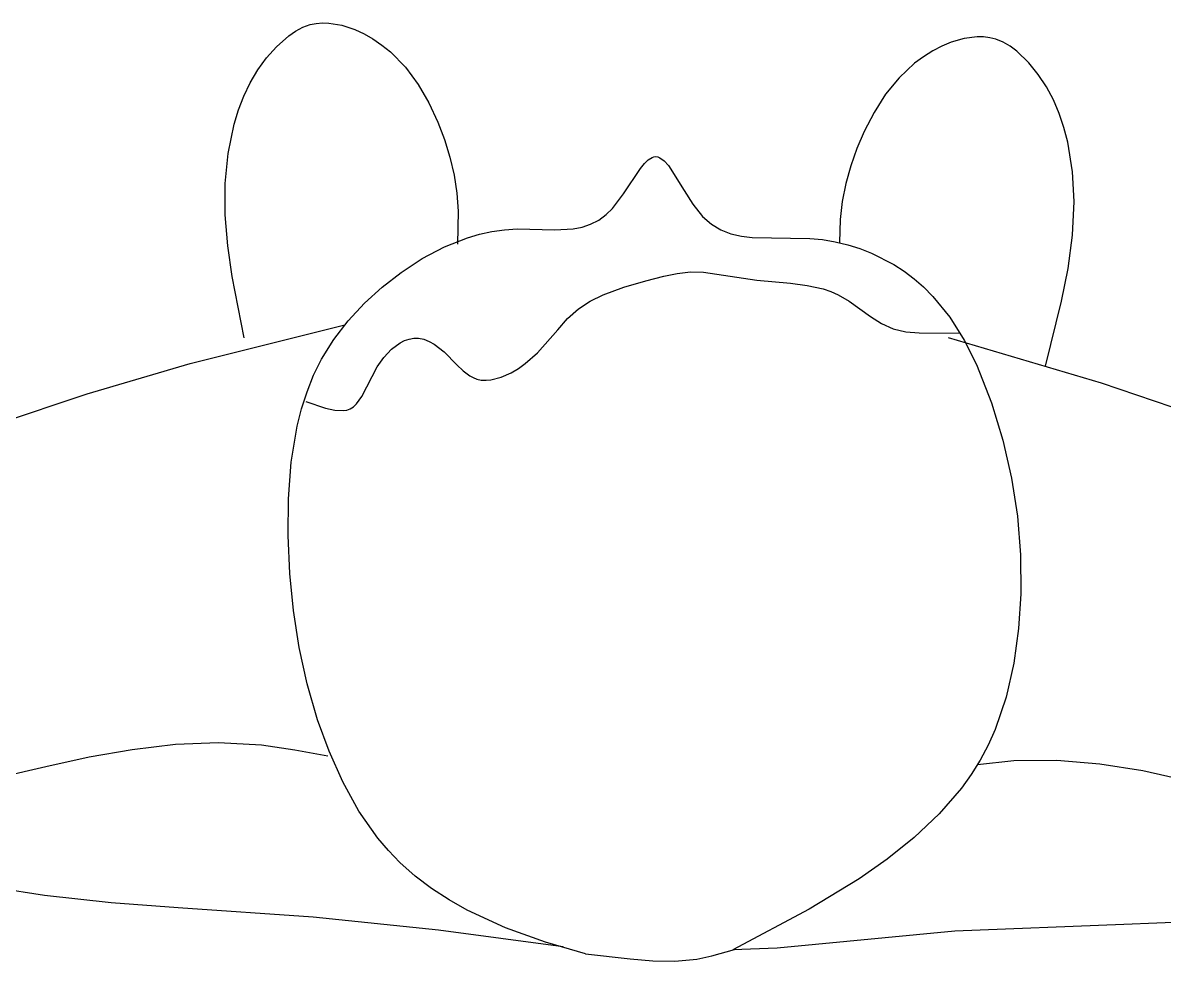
# Model space of a CAD drawing. Header units: metres. Extents: x 151 to 270, y 180 to 223.
# Drawn here: x 179.3419 to 179.6225, y 203.474 to 203.7046 of the extents above; entities that cross this region are included whole.
import ezdxf

# ---------------------------------------------------------------- set-up
doc = ezdxf.new("R2010")
doc.units = ezdxf.units.M
doc.layers.add('1-AREA DE PRODUCCION', color=7, linetype='Continuous')

msp = doc.modelspace()

# ---------------------------------------------------------------- linework, layer by layer
at = {"layer": '1-AREA DE PRODUCCION', "color": 0, "lineweight": -2}
for p, q in [((179.40894, 203.70255), (179.41068, 203.70348)), ((179.40894, 203.70255), (179.41068, 203.70348)), ((179.41068, 203.70348), (179.41251, 203.70413)), ((179.41068, 203.70348), (179.41251, 203.70413)), ((179.41251, 203.70413), (179.41403, 203.70444)), ((179.41251, 203.70413), (179.41403, 203.70444)), ((179.41403, 203.70444), (179.41557, 203.70457)), ((179.41403, 203.70444), (179.41557, 203.70457)), ((179.41557, 203.70457), (179.41714, 203.70453)), ((179.41557, 203.70457), (179.41714, 203.70453)), ((179.41714, 203.70453), (179.42032, 203.70399)), ((179.41714, 203.70453), (179.42032, 203.70399)), ((179.42032, 203.70399), (179.42347, 203.70294)), ((179.42032, 203.70399), (179.42347, 203.70294)), ((179.42347, 203.70294), (179.42576, 203.70187)), ((179.42347, 203.70294), (179.42576, 203.70187)), ((179.4042, 203.69869), (179.40726, 203.70141)), ((179.4042, 203.69869), (179.40726, 203.70141)), ((179.40726, 203.70141), (179.40894, 203.70255)), ((179.40726, 203.70141), (179.40894, 203.70255)), ((179.42576, 203.70187), (179.42793, 203.70063)), ((179.42576, 203.70187), (179.42793, 203.70063)), ((179.42793, 203.70063), (179.43017, 203.6991)), ((179.42793, 203.70063), (179.43017, 203.6991)), ((179.57013, 203.6998), (179.5678, 203.69884)), ((179.57013, 203.6998), (179.5678, 203.69884)), ((179.57332, 203.70073), (179.57013, 203.6998)), ((179.57332, 203.70073), (179.57013, 203.6998)), ((179.57652, 203.70113), (179.57332, 203.70073)), ((179.57652, 203.70113), (179.57332, 203.70073)), ((179.57809, 203.7011), (179.57652, 203.70113)), ((179.57809, 203.7011), (179.57652, 203.70113)), ((179.57963, 203.70091), (179.57809, 203.7011)), ((179.57963, 203.70091), (179.57809, 203.7011)), ((179.58113, 203.70054), (179.57963, 203.70091)), ((179.58113, 203.70054), (179.57963, 203.70091)), ((179.58292, 203.6998), (179.58113, 203.70054)), ((179.58292, 203.6998), (179.58113, 203.70054)), ((179.58464, 203.69881), (179.58292, 203.6998)), ((179.58464, 203.69881), (179.58292, 203.6998)), ((179.40176, 203.69595), (179.4042, 203.69869)), ((179.40176, 203.69595), (179.4042, 203.69869)), ((179.43017, 203.6991), (179.43224, 203.69742)), ((179.43017, 203.6991), (179.43224, 203.69742)), ((179.43224, 203.69742), (179.43592, 203.69366)), ((179.43224, 203.69742), (179.43592, 203.69366)), ((179.56557, 203.69769), (179.56327, 203.69626)), ((179.56557, 203.69769), (179.56327, 203.69626)), ((179.5678, 203.69884), (179.56557, 203.69769)), ((179.5678, 203.69884), (179.56557, 203.69769)), ((179.58625, 203.69759), (179.58464, 203.69881)), ((179.58625, 203.69759), (179.58464, 203.69881)), ((179.5892, 203.69474), (179.58625, 203.69759)), ((179.5892, 203.69474), (179.58625, 203.69759)), ((179.39963, 203.69299), (179.40176, 203.69595)), ((179.39963, 203.69299), (179.40176, 203.69595)), ((179.56113, 203.69467), (179.5573, 203.69107)), ((179.56113, 203.69467), (179.5573, 203.69107)), ((179.56327, 203.69626), (179.56113, 203.69467)), ((179.56327, 203.69626), (179.56113, 203.69467)), ((179.59152, 203.6919), (179.5892, 203.69474)), ((179.59152, 203.6919), (179.5892, 203.69474)), ((179.39778, 203.68986), (179.39963, 203.69299)), ((179.39778, 203.68986), (179.39963, 203.69299)), ((179.43592, 203.69366), (179.43904, 203.68946)), ((179.43592, 203.69366), (179.43904, 203.68946)), ((179.59353, 203.68885), (179.59152, 203.6919)), ((179.59353, 203.68885), (179.59152, 203.6919)), ((179.3962, 203.68658), (179.39778, 203.68986)), ((179.3962, 203.68658), (179.39778, 203.68986)), ((179.43904, 203.68946), (179.44168, 203.68491)), ((179.43904, 203.68946), (179.44168, 203.68491)), ((179.5573, 203.69107), (179.554, 203.68701)), ((179.5573, 203.69107), (179.554, 203.68701)), ((179.59524, 203.68564), (179.59353, 203.68885)), ((179.59524, 203.68564), (179.59353, 203.68885)), ((179.39488, 203.68317), (179.3962, 203.68658)), ((179.39488, 203.68317), (179.3962, 203.68658)), ((179.554, 203.68701), (179.55116, 203.68257)), ((179.554, 203.68701), (179.55116, 203.68257)), ((179.3938, 203.67966), (179.39488, 203.68317)), ((179.3938, 203.67966), (179.39488, 203.68317)), ((179.44168, 203.68491), (179.4439, 203.68013)), ((179.44168, 203.68491), (179.4439, 203.68013)), ((179.59668, 203.6823), (179.59524, 203.68564)), ((179.59668, 203.6823), (179.59524, 203.68564)), ((179.55116, 203.68257), (179.54874, 203.67788)), ((179.55116, 203.68257), (179.54874, 203.67788)), ((179.59785, 203.67884), (179.59668, 203.6823)), ((179.59785, 203.67884), (179.59668, 203.6823)), ((179.39232, 203.67243), (179.3938, 203.67966)), ((179.39232, 203.67243), (179.3938, 203.67966)), ((179.4439, 203.68013), (179.44552, 203.67588)), ((179.4439, 203.68013), (179.44552, 203.67588)), ((179.54874, 203.67788), (179.54694, 203.67372)), ((179.54874, 203.67788), (179.54694, 203.67372)), ((179.59877, 203.67528), (179.59785, 203.67884)), ((179.59877, 203.67528), (179.59785, 203.67884)), ((179.44552, 203.67588), (179.44686, 203.67155)), ((179.44552, 203.67588), (179.44686, 203.67155)), ((179.59995, 203.668), (179.59877, 203.67528)), ((179.59995, 203.668), (179.59877, 203.67528)), ((179.39164, 203.66512), (179.39232, 203.67243)), ((179.39164, 203.66512), (179.39232, 203.67243)), ((179.54694, 203.67372), (179.54542, 203.66946)), ((179.54694, 203.67372), (179.54542, 203.66946)), ((179.44686, 203.67155), (179.44789, 203.66717)), ((179.44686, 203.67155), (179.44789, 203.66717)), ((179.49375, 203.66878), (179.49471, 203.66997)), ((179.49375, 203.66878), (179.49471, 203.66997)), ((179.49471, 203.66997), (179.49565, 203.6709)), ((179.49471, 203.66997), (179.49565, 203.6709)), ((179.49565, 203.6709), (179.49657, 203.6715)), ((179.49565, 203.6709), (179.49657, 203.6715)), ((179.49657, 203.6715), (179.49703, 203.67166)), ((179.49657, 203.6715), (179.49703, 203.67166)), ((179.49703, 203.67166), (179.49748, 203.67171)), ((179.49703, 203.67166), (179.49748, 203.67171)), ((179.49748, 203.67171), (179.498, 203.67164)), ((179.49748, 203.67171), (179.498, 203.67164)), ((179.498, 203.67164), (179.49851, 203.67144)), ((179.498, 203.67164), (179.49851, 203.67144)), ((179.49851, 203.67144), (179.49955, 203.67066)), ((179.49851, 203.67144), (179.49955, 203.67066)), ((179.49955, 203.67066), (179.50059, 203.66948)), ((179.49955, 203.67066), (179.50059, 203.66948)), ((179.50059, 203.66948), (179.50446, 203.66337)), ((179.50059, 203.66948), (179.50446, 203.66337)), ((179.54542, 203.66946), (179.54421, 203.66511)), ((179.54542, 203.66946), (179.54421, 203.66511)), ((179.44789, 203.66717), (179.44857, 203.66273)), ((179.44789, 203.66717), (179.44857, 203.66273)), ((179.48955, 203.66255), (179.49375, 203.66878)), ((179.48955, 203.66255), (179.49375, 203.66878)), ((179.60032, 203.66066), (179.59995, 203.668)), ((179.60032, 203.66066), (179.59995, 203.668)), ((179.39164, 203.65739), (179.39164, 203.66512)), ((179.39164, 203.65739), (179.39164, 203.66512)), ((179.50446, 203.66337), (179.50662, 203.65998)), ((179.50446, 203.66337), (179.50662, 203.65998)), ((179.54421, 203.66511), (179.54333, 203.66071)), ((179.54421, 203.66511), (179.54333, 203.66071)), ((179.44857, 203.66273), (179.4489, 203.65827)), ((179.44857, 203.66273), (179.4489, 203.65827)), ((179.48682, 203.65898), (179.48955, 203.66255)), ((179.48682, 203.65898), (179.48955, 203.66255)), ((179.54333, 203.66071), (179.54282, 203.65626)), ((179.54333, 203.66071), (179.54282, 203.65626)), ((179.59993, 203.65237), (179.60032, 203.66066)), ((179.59993, 203.65237), (179.60032, 203.66066)), ((179.4489, 203.65827), (179.44873, 203.65021)), ((179.4489, 203.65827), (179.44873, 203.65021)), ((179.48533, 203.65749), (179.48682, 203.65898)), ((179.48533, 203.65749), (179.48682, 203.65898)), ((179.50662, 203.65998), (179.50901, 203.65698)), ((179.50662, 203.65998), (179.50901, 203.65698)), ((179.39226, 203.64976), (179.39164, 203.65739)), ((179.39226, 203.64976), (179.39164, 203.65739)), ((179.47937, 203.6544), (179.48146, 203.65509)), ((179.47937, 203.6544), (179.48146, 203.65509)), ((179.48146, 203.65509), (179.48345, 203.65609)), ((179.48146, 203.65509), (179.48345, 203.65609)), ((179.48345, 203.65609), (179.48533, 203.65749)), ((179.48345, 203.65609), (179.48533, 203.65749)), ((179.50901, 203.65698), (179.51117, 203.65509)), ((179.50901, 203.65698), (179.51117, 203.65509)), ((179.51117, 203.65509), (179.51349, 203.6537)), ((179.51117, 203.65509), (179.51349, 203.6537)), ((179.54282, 203.65626), (179.54264, 203.65058)), ((179.54282, 203.65626), (179.54264, 203.65058)), ((179.45124, 203.65178), (179.45419, 203.65263)), ((179.45124, 203.65178), (179.45419, 203.65263)), ((179.45419, 203.65263), (179.45719, 203.65329)), ((179.45419, 203.65263), (179.45719, 203.65329)), ((179.45719, 203.65329), (179.46026, 203.65372)), ((179.45719, 203.65329), (179.46026, 203.65372)), ((179.46026, 203.65372), (179.46339, 203.65393)), ((179.46026, 203.65372), (179.46339, 203.65393)), ((179.46339, 203.65393), (179.47268, 203.65373)), ((179.46339, 203.65393), (179.47268, 203.65373)), ((179.47268, 203.65373), (179.4772, 203.65398)), ((179.47268, 203.65373), (179.4772, 203.65398)), ((179.4772, 203.65398), (179.47937, 203.6544)), ((179.4772, 203.65398), (179.47937, 203.6544)), ((179.51349, 203.6537), (179.51595, 203.65274)), ((179.51349, 203.6537), (179.51595, 203.65274)), ((179.51595, 203.65274), (179.51853, 203.65212)), ((179.51595, 203.65274), (179.51853, 203.65212)), ((179.51853, 203.65212), (179.52122, 203.65179)), ((179.51853, 203.65212), (179.52122, 203.65179)), ((179.59885, 203.64422), (179.59993, 203.65237)), ((179.59885, 203.64422), (179.59993, 203.65237)), ((179.39335, 203.64221), (179.39226, 203.64976)), ((179.39335, 203.64221), (179.39226, 203.64976)), ((179.44009, 203.64663), (179.44554, 203.64952)), ((179.44009, 203.64663), (179.44554, 203.64952)), ((179.44554, 203.64952), (179.45124, 203.65178)), ((179.44554, 203.64952), (179.45124, 203.65178)), ((179.52122, 203.65179), (179.53533, 203.6516)), ((179.52122, 203.65179), (179.53533, 203.6516)), ((179.53533, 203.6516), (179.53851, 203.65131)), ((179.53533, 203.6516), (179.53851, 203.65131)), ((179.53851, 203.65131), (179.54163, 203.6508)), ((179.53851, 203.65131), (179.54163, 203.6508)), ((179.54163, 203.6508), (179.54469, 203.65006)), ((179.54163, 203.6508), (179.54469, 203.65006)), ((179.54469, 203.65006), (179.54767, 203.64913)), ((179.54469, 203.65006), (179.54767, 203.64913)), ((179.4349, 203.64323), (179.44009, 203.64663)), ((179.4349, 203.64323), (179.44009, 203.64663)), ((179.54767, 203.64913), (179.55056, 203.648)), ((179.54767, 203.64913), (179.55056, 203.648)), ((179.55056, 203.648), (179.55603, 203.64519)), ((179.55056, 203.648), (179.55603, 203.64519)), ((179.55603, 203.64519), (179.55859, 203.64353)), ((179.55603, 203.64519), (179.55859, 203.64353)), ((179.59726, 203.63616), (179.59885, 203.64422)), ((179.59726, 203.63616), (179.59885, 203.64422)), ((179.39629, 203.6272), (179.39335, 203.64221)), ((179.39629, 203.6272), (179.39335, 203.64221)), ((179.43023, 203.63962), (179.4349, 203.64323)), ((179.43023, 203.63962), (179.4349, 203.64323)), ((179.48967, 203.63962), (179.49501, 203.64116)), ((179.48967, 203.63962), (179.49501, 203.64116)), ((179.49501, 203.64116), (179.49943, 203.64233)), ((179.49501, 203.64116), (179.49943, 203.64233)), ((179.49943, 203.64233), (179.50271, 203.643)), ((179.49943, 203.64233), (179.50271, 203.643)), ((179.50271, 203.643), (179.50599, 203.64337)), ((179.50271, 203.643), (179.50599, 203.64337)), ((179.50599, 203.64337), (179.50922, 203.64333)), ((179.50599, 203.64337), (179.50922, 203.64333)), ((179.50922, 203.64333), (179.52234, 203.64137)), ((179.50922, 203.64333), (179.52234, 203.64137)), ((179.52234, 203.64137), (179.53062, 203.64057)), ((179.52234, 203.64137), (179.53062, 203.64057)), ((179.55859, 203.64353), (179.56103, 203.64169)), ((179.55859, 203.64353), (179.56103, 203.64169)), ((179.56103, 203.64169), (179.56332, 203.6397)), ((179.56103, 203.64169), (179.56332, 203.6397)), ((179.42587, 203.63566), (179.43023, 203.63962)), ((179.42587, 203.63566), (179.43023, 203.63962)), ((179.48452, 203.63777), (179.48967, 203.63962)), ((179.48452, 203.63777), (179.48967, 203.63962)), ((179.53062, 203.64057), (179.53469, 203.64006)), ((179.53062, 203.64057), (179.53469, 203.64006)), ((179.53469, 203.64006), (179.53861, 203.6392)), ((179.53469, 203.64006), (179.53861, 203.6392)), ((179.53861, 203.6392), (179.54049, 203.63857)), ((179.53861, 203.6392), (179.54049, 203.63857)), ((179.54049, 203.63857), (179.54232, 203.63778)), ((179.54049, 203.63857), (179.54232, 203.63778)), ((179.56332, 203.6397), (179.56564, 203.63736)), ((179.56332, 203.6397), (179.56564, 203.63736)), ((179.42189, 203.63138), (179.42587, 203.63566)), ((179.42189, 203.63138), (179.42587, 203.63566)), ((179.47846, 203.63431), (179.48135, 203.63621)), ((179.47846, 203.63431), (179.48135, 203.63621)), ((179.48135, 203.63621), (179.48452, 203.63777)), ((179.48135, 203.63621), (179.48452, 203.63777)), ((179.54232, 203.63778), (179.54505, 203.63618)), ((179.54232, 203.63778), (179.54505, 203.63618)), ((179.54505, 203.63618), (179.55032, 203.63243)), ((179.54505, 203.63618), (179.55032, 203.63243)), ((179.56564, 203.63736), (179.56978, 203.63224)), ((179.56564, 203.63736), (179.56978, 203.63224)), ((179.59334, 203.6202), (179.59726, 203.63616)), ((179.59334, 203.6202), (179.59726, 203.63616)), ((179.47581, 203.63189), (179.47846, 203.63431)), ((179.47581, 203.63189), (179.47846, 203.63431)), ((179.38298, 203.62084), (179.42102, 203.63036)), ((179.38298, 203.62084), (179.42102, 203.63036)), ((179.41835, 203.62679), (179.42189, 203.63138)), ((179.41835, 203.62679), (179.42189, 203.63138)), ((179.47339, 203.62918), (179.47581, 203.63189)), ((179.47339, 203.62918), (179.47581, 203.63189)), ((179.55032, 203.63243), (179.553, 203.63072)), ((179.55032, 203.63243), (179.553, 203.63072)), ((179.553, 203.63072), (179.55582, 203.62942)), ((179.553, 203.63072), (179.55582, 203.62942)), ((179.56978, 203.63224), (179.57332, 203.62661)), ((179.56978, 203.63224), (179.57332, 203.62661)), ((179.43571, 203.62649), (179.43684, 203.62688)), ((179.43571, 203.62649), (179.43684, 203.62688)), ((179.43684, 203.62688), (179.43798, 203.62708)), ((179.43684, 203.62688), (179.43798, 203.62708)), ((179.43798, 203.62708), (179.43912, 203.62708)), ((179.43798, 203.62708), (179.43912, 203.62708)), ((179.43912, 203.62708), (179.44044, 203.62682)), ((179.43912, 203.62708), (179.44044, 203.62682)), ((179.46839, 203.62348), (179.47339, 203.62918)), ((179.46839, 203.62348), (179.47339, 203.62918)), ((179.55582, 203.62942), (179.55893, 203.62866)), ((179.55582, 203.62942), (179.55893, 203.62866)), ((179.55893, 203.62866), (179.56221, 203.62838)), ((179.55893, 203.62866), (179.56221, 203.62838)), ((179.56221, 203.62838), (179.57228, 203.62836)), ((179.56221, 203.62838), (179.57228, 203.62836)), ((179.60707, 203.61604), (179.56948, 203.62719)), ((179.60707, 203.61604), (179.56948, 203.62719)), ((179.41532, 203.6219), (179.41835, 203.62679)), ((179.41532, 203.6219), (179.41835, 203.62679)), ((179.43061, 203.62238), (179.43252, 203.62439)), ((179.43061, 203.62238), (179.43252, 203.62439)), ((179.43252, 203.62439), (179.43462, 203.62593)), ((179.43252, 203.62439), (179.43462, 203.62593)), ((179.43462, 203.62593), (179.43571, 203.62649)), ((179.43462, 203.62593), (179.43571, 203.62649)), ((179.44044, 203.62682), (179.44174, 203.62631)), ((179.44044, 203.62682), (179.44174, 203.62631)), ((179.44174, 203.62631), (179.44301, 203.62558)), ((179.44174, 203.62631), (179.44301, 203.62558)), ((179.44301, 203.62558), (179.44543, 203.6237)), ((179.44301, 203.62558), (179.44543, 203.6237)), ((179.57332, 203.62661), (179.57633, 203.6206)), ((179.57332, 203.62661), (179.57633, 203.6206)), ((179.41337, 203.61799), (179.41532, 203.6219)), ((179.41337, 203.61799), (179.41532, 203.6219)), ((179.42895, 203.62003), (179.43061, 203.62238)), ((179.42895, 203.62003), (179.43061, 203.62238)), ((179.44543, 203.6237), (179.44861, 203.62054)), ((179.44543, 203.6237), (179.44861, 203.62054)), ((179.46541, 203.62083), (179.46839, 203.62348)), ((179.46541, 203.62083), (179.46839, 203.62348)), ((179.35768, 203.61341), (179.38298, 203.62084)), ((179.35768, 203.61341), (179.38298, 203.62084)), ((179.42523, 203.61279), (179.42895, 203.62003)), ((179.42523, 203.61279), (179.42895, 203.62003)), ((179.44861, 203.62054), (179.45016, 203.61907)), ((179.44861, 203.62054), (179.45016, 203.61907)), ((179.45016, 203.61907), (179.45176, 203.61786)), ((179.45016, 203.61907), (179.45176, 203.61786)), ((179.45945, 203.61748), (179.46192, 203.61858)), ((179.45945, 203.61748), (179.46192, 203.61858)), ((179.46192, 203.61858), (179.46372, 203.61963)), ((179.46192, 203.61858), (179.46372, 203.61963)), ((179.46372, 203.61963), (179.46541, 203.62083)), ((179.46372, 203.61963), (179.46541, 203.62083)), ((179.57633, 203.6206), (179.58003, 203.61118)), ((179.57633, 203.6206), (179.58003, 203.61118)), ((179.41174, 203.61392), (179.41337, 203.61799)), ((179.41174, 203.61392), (179.41337, 203.61799)), ((179.45176, 203.61786), (179.45261, 203.6174)), ((179.45176, 203.61786), (179.45261, 203.6174)), ((179.45261, 203.6174), (179.45349, 203.61705)), ((179.45261, 203.6174), (179.45349, 203.61705)), ((179.45349, 203.61705), (179.4546, 203.61681)), ((179.45349, 203.61705), (179.4546, 203.61681)), ((179.4546, 203.61681), (179.45577, 203.61675)), ((179.4546, 203.61681), (179.45577, 203.61675)), ((179.45577, 203.61675), (179.45697, 203.61686)), ((179.45577, 203.61675), (179.45697, 203.61686)), ((179.45697, 203.61686), (179.45945, 203.61748)), ((179.45697, 203.61686), (179.45945, 203.61748)), ((179.63204, 203.60755), (179.60707, 203.61604)), ((179.63204, 203.60755), (179.60707, 203.61604)), ((179.33187, 203.60478), (179.35768, 203.61341)), ((179.33187, 203.60478), (179.35768, 203.61341)), ((179.4104, 203.60973), (179.41174, 203.61392)), ((179.4104, 203.60973), (179.41174, 203.61392)), ((179.41145, 203.61153), (179.4163, 203.60987)), ((179.41145, 203.61153), (179.4163, 203.60987)), ((179.42235, 203.60973), (179.42318, 203.61025)), ((179.42235, 203.60973), (179.42318, 203.61025)), ((179.42318, 203.61025), (179.42393, 203.61095)), ((179.42318, 203.61025), (179.42393, 203.61095)), ((179.42393, 203.61095), (179.42523, 203.61279)), ((179.42393, 203.61095), (179.42523, 203.61279)), ((179.58003, 203.61118), (179.58283, 203.602)), ((179.58003, 203.61118), (179.58283, 203.602)), ((179.40932, 203.60544), (179.4104, 203.60973)), ((179.40932, 203.60544), (179.4104, 203.60973)), ((179.4163, 203.60987), (179.41855, 203.60938)), ((179.4163, 203.60987), (179.41855, 203.60938)), ((179.41855, 203.60938), (179.42059, 203.60928)), ((179.41855, 203.60938), (179.42059, 203.60928)), ((179.42059, 203.60928), (179.4215, 203.60943)), ((179.42059, 203.60928), (179.4215, 203.60943)), ((179.4215, 203.60943), (179.42235, 203.60973)), ((179.4215, 203.60943), (179.42235, 203.60973)), ((179.40786, 203.59662), (179.40932, 203.60544)), ((179.40786, 203.59662), (179.40932, 203.60544)), ((179.58283, 203.602), (179.58496, 203.59272)), ((179.58283, 203.602), (179.58496, 203.59272)), ((179.40718, 203.58761), (179.40786, 203.59662)), ((179.40718, 203.58761), (179.40786, 203.59662)), ((179.58496, 203.59272), (179.58639, 203.58335)), ((179.58496, 203.59272), (179.58639, 203.58335)), ((179.4071, 203.57858), (179.40718, 203.58761)), ((179.4071, 203.57858), (179.40718, 203.58761)), ((179.58639, 203.58335), (179.58715, 203.57387)), ((179.58639, 203.58335), (179.58715, 203.57387)), ((179.4075, 203.56931), (179.4071, 203.57858)), ((179.4075, 203.56931), (179.4071, 203.57858)), ((179.58715, 203.57387), (179.58723, 203.56429)), ((179.58715, 203.57387), (179.58723, 203.56429)), ((179.40838, 203.56016), (179.4075, 203.56931)), ((179.40838, 203.56016), (179.4075, 203.56931)), ((179.58723, 203.56429), (179.5867, 203.55573)), ((179.58723, 203.56429), (179.5867, 203.55573)), ((179.40979, 203.55112), (179.40838, 203.56016)), ((179.40979, 203.55112), (179.40838, 203.56016)), ((179.5867, 203.55573), (179.58555, 203.54721)), ((179.5867, 203.55573), (179.58555, 203.54721)), ((179.41176, 203.54219), (179.40979, 203.55112)), ((179.41176, 203.54219), (179.40979, 203.55112)), ((179.58555, 203.54721), (179.58365, 203.53888)), ((179.58555, 203.54721), (179.58365, 203.53888)), ((179.41434, 203.53333), (179.41176, 203.54219)), ((179.41434, 203.53333), (179.41176, 203.54219)), ((179.58365, 203.53888), (179.58091, 203.5309)), ((179.58365, 203.53888), (179.58091, 203.5309)), ((179.41715, 203.5256), (179.41434, 203.53333)), ((179.41715, 203.5256), (179.41434, 203.53333)), ((179.58091, 203.5309), (179.5792, 203.52707)), ((179.58091, 203.5309), (179.5792, 203.52707)), ((179.35818, 203.52419), (179.36879, 203.52606)), ((179.35818, 203.52419), (179.36879, 203.52606)), ((179.36879, 203.52606), (179.3794, 203.5273)), ((179.36879, 203.52606), (179.3794, 203.5273)), ((179.3794, 203.5273), (179.38999, 203.52772)), ((179.3794, 203.5273), (179.38999, 203.52772)), ((179.38999, 203.52772), (179.40054, 203.52714)), ((179.38999, 203.52772), (179.40054, 203.52714)), ((179.40054, 203.52714), (179.40872, 203.52597)), ((179.40054, 203.52714), (179.40872, 203.52597)), ((179.40872, 203.52597), (179.41688, 203.52443)), ((179.40872, 203.52597), (179.41688, 203.52443)), ((179.5792, 203.52707), (179.57724, 203.52337)), ((179.5792, 203.52707), (179.57724, 203.52337)), ((179.34757, 203.52188), (179.35818, 203.52419)), ((179.34757, 203.52188), (179.35818, 203.52419)), ((179.42052, 203.51808), (179.41715, 203.5256)), ((179.42052, 203.51808), (179.41715, 203.5256)), ((179.57724, 203.52337), (179.57505, 203.51987)), ((179.57724, 203.52337), (179.57505, 203.51987)), ((179.58554, 203.5232), (179.57659, 203.52228)), ((179.58554, 203.5232), (179.57659, 203.52228)), ((179.59612, 203.52332), (179.58554, 203.5232)), ((179.59612, 203.52332), (179.58554, 203.5232)), ((179.60668, 203.52245), (179.59612, 203.52332)), ((179.60668, 203.52245), (179.59612, 203.52332)), ((179.33655, 203.51927), (179.34757, 203.52188)), ((179.33655, 203.51927), (179.34757, 203.52188)), ((179.61722, 203.52076), (179.60668, 203.52245)), ((179.61722, 203.52076), (179.60668, 203.52245)), ((179.62774, 203.51844), (179.61722, 203.52076)), ((179.62774, 203.51844), (179.61722, 203.52076)), ((179.4245, 203.51091), (179.42052, 203.51808)), ((179.4245, 203.51091), (179.42052, 203.51808)), ((179.57505, 203.51987), (179.57263, 203.5165)), ((179.57505, 203.51987), (179.57263, 203.5165)), ((179.57263, 203.5165), (179.56717, 203.51018)), ((179.57263, 203.5165), (179.56717, 203.51018)), ((179.42916, 203.50425), (179.4245, 203.51091)), ((179.42916, 203.50425), (179.4245, 203.51091)), ((179.56717, 203.51018), (179.56104, 203.50438)), ((179.56717, 203.51018), (179.56104, 203.50438)), ((179.43176, 203.50117), (179.42916, 203.50425)), ((179.43176, 203.50117), (179.42916, 203.50425)), ((179.56104, 203.50438), (179.55441, 203.49907)), ((179.56104, 203.50438), (179.55441, 203.49907)), ((179.43455, 203.49827), (179.43176, 203.50117)), ((179.43455, 203.49827), (179.43176, 203.50117)), ((179.43832, 203.49491), (179.43455, 203.49827)), ((179.43832, 203.49491), (179.43455, 203.49827)), ((179.55441, 203.49907), (179.54746, 203.49421)), ((179.55441, 203.49907), (179.54746, 203.49421)), ((179.3472, 203.49014), (179.33108, 203.4927)), ((179.3472, 203.49014), (179.33108, 203.4927)), ((179.44237, 203.49185), (179.43832, 203.49491)), ((179.44237, 203.49185), (179.43832, 203.49491)), ((179.54746, 203.49421), (179.53522, 203.48679)), ((179.54746, 203.49421), (179.53522, 203.48679)), ((179.36357, 203.48838), (179.3472, 203.49014)), ((179.36357, 203.48838), (179.3472, 203.49014)), ((179.44666, 203.48907), (179.44237, 203.49185)), ((179.44666, 203.48907), (179.44237, 203.49185)), ((179.38009, 203.48712), (179.36357, 203.48838)), ((179.38009, 203.48712), (179.36357, 203.48838)), ((179.41326, 203.48483), (179.38009, 203.48712)), ((179.41326, 203.48483), (179.38009, 203.48712)), ((179.45115, 203.48656), (179.44666, 203.48907)), ((179.45115, 203.48656), (179.44666, 203.48907)), ((179.46058, 203.48223), (179.45115, 203.48656)), ((179.46058, 203.48223), (179.45115, 203.48656)), ((179.53522, 203.48679), (179.51642, 203.47683)), ((179.53522, 203.48679), (179.51642, 203.47683)), ((179.44409, 203.4816), (179.41326, 203.48483)), ((179.44409, 203.4816), (179.41326, 203.48483)), ((179.61253, 203.48307), (179.63314, 203.4839)), ((179.61253, 203.48307), (179.63314, 203.4839)), ((179.47472, 203.47756), (179.44409, 203.4816)), ((179.47472, 203.47756), (179.44409, 203.4816)), ((179.47036, 203.4787), (179.46058, 203.48223)), ((179.47036, 203.4787), (179.46058, 203.48223)), ((179.52734, 203.4773), (179.57103, 203.48146)), ((179.52734, 203.4773), (179.57103, 203.48146)), ((179.57103, 203.48146), (179.61253, 203.48307)), ((179.57103, 203.48146), (179.61253, 203.48307)), ((179.4802, 203.47579), (179.47036, 203.4787)), ((179.4802, 203.47579), (179.47036, 203.4787)), ((179.4802, 203.47579), (179.49123, 203.47458)), ((179.4802, 203.47579), (179.49123, 203.47458)), ((179.5076, 203.47453), (179.51131, 203.47532)), ((179.5076, 203.47453), (179.51131, 203.47532)), ((179.51131, 203.47532), (179.51684, 203.47692)), ((179.51131, 203.47532), (179.51684, 203.47692)), ((179.51644, 203.47685), (179.52734, 203.4773)), ((179.51644, 203.47685), (179.52734, 203.4773)), ((179.49123, 203.47458), (179.49674, 203.47411)), ((179.49123, 203.47458), (179.49674, 203.47411)), ((179.49674, 203.47411), (179.5022, 203.47402)), ((179.49674, 203.47411), (179.5022, 203.47402)), ((179.5022, 203.47402), (179.5076, 203.47453)), ((179.5022, 203.47402), (179.5076, 203.47453))]:
    msp.add_line(p, q, dxfattribs=at)

doc.saveas('drawing.dxf')
